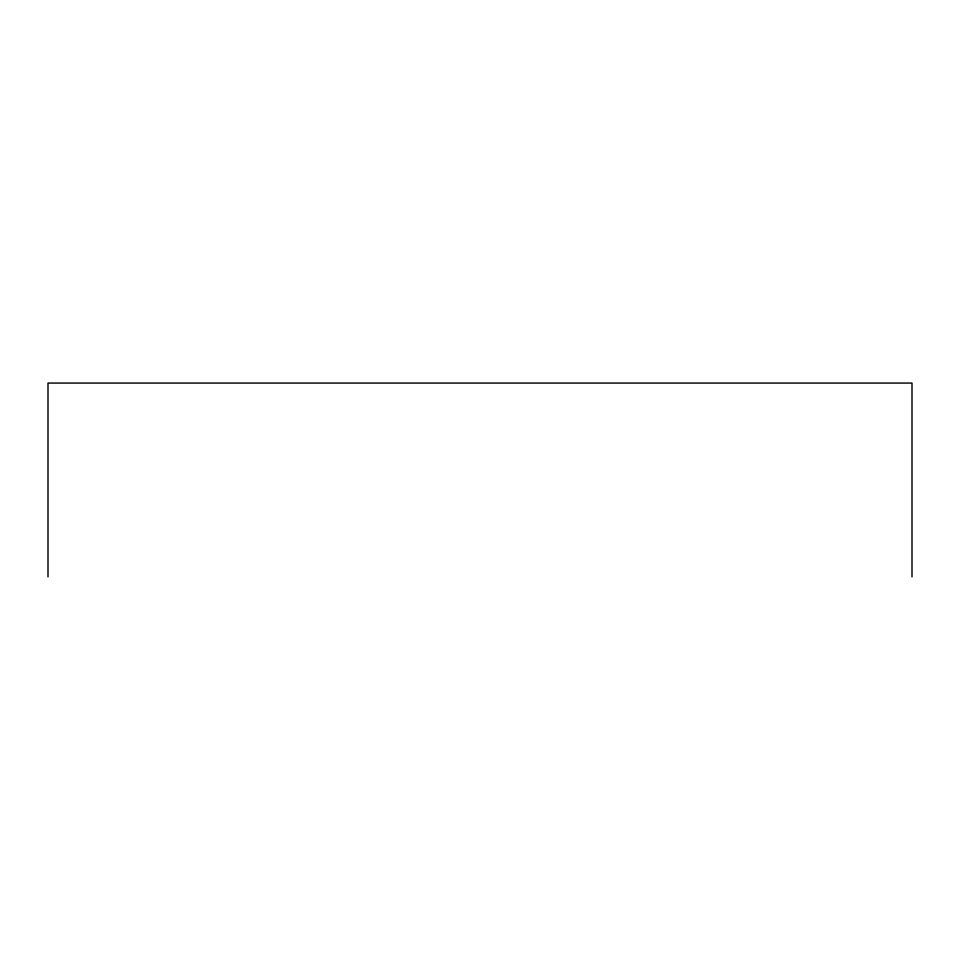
<?xml version="1.0" encoding="UTF-8"?>
<svg xmlns="http://www.w3.org/2000/svg" width="960" height="960" viewBox="0 0 960 960"><rect width="100%" height="100%" fill="white"/><g stroke="black" fill="none" stroke-linecap="round" stroke-linejoin="round"><path stroke-width="1.44" d="M912 576.936L912 383.064L48 383.064L48 576.936"/></g></svg>
